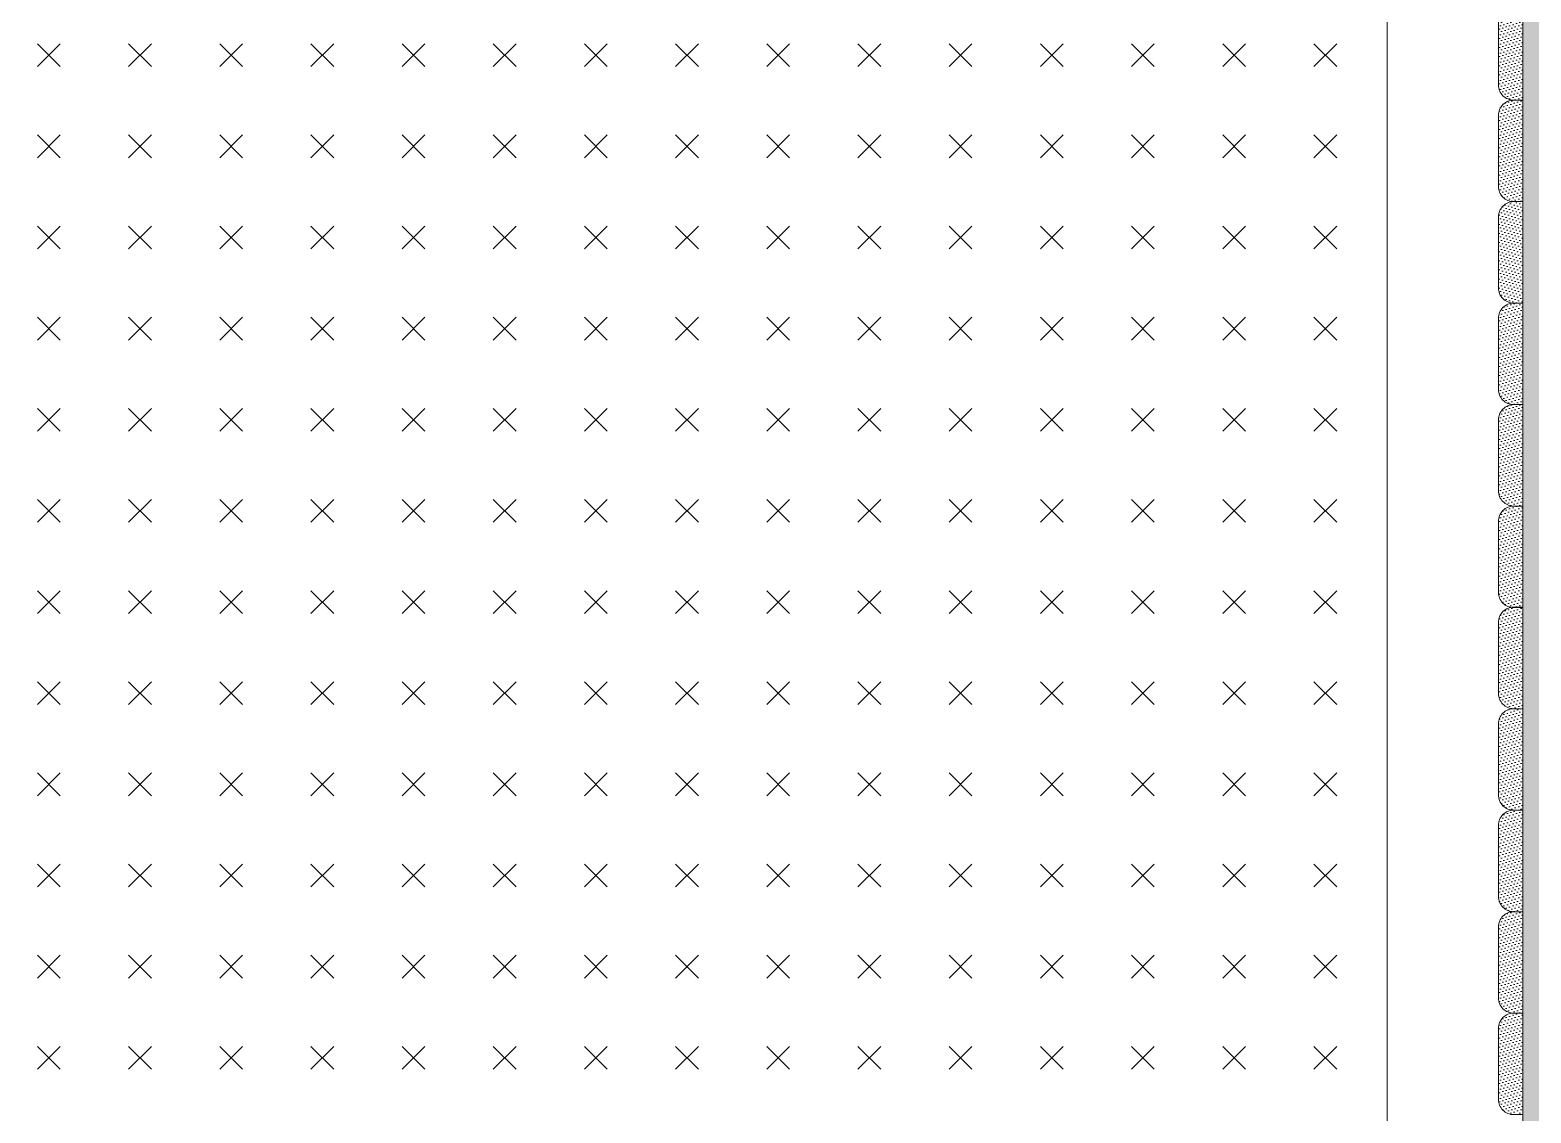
# Model space of a CAD drawing. Header units: inches. Extents: x 4017 to 5703, y -944 to 2840.
# Drawn here: x 4314.9 to 4388.8, y 501.8 to 555.1 of the extents above; entities that cross this region are included whole.
import ezdxf

# ---------------------------------------------------------------- set-up
doc = ezdxf.new("R2010")
doc.units = ezdxf.units.IN
doc.header["$MEASUREMENT"] = 0
doc.layers.get('0').update_dxf_attribs({"color": 5})
doc.layers.add('1 - bed panels', color=170, linetype='Continuous', lineweight=9)
doc.layers.add('1 - plaster', color=1, linetype='Continuous', lineweight=9)
pattern_1 = [(135, (-4522.99661, 5622.86587), (-0.1683798023, -0.0561266008), [0, -0.15875])]
pattern_2 = [(135, (-4522.99661, 5612.8476), (-0.1683798023, -0.0561266008), [0, -0.15875])]

# ---------------------------------------------------------------- blocks, each defined once
blk = doc.blocks.new('wallbig')
at = {"layer": '1 - plaster', "true_color": 0xe0a352}
blk.add_hatch(color=33, dxfattribs=at).paths.add_polyline_path([(-16.6, 218.366), (-17.8, 218.366), (-17.8, 5.366), (-16.6, 5.366)])
at = {"layer": '1 - plaster'}
blk.add_lwpolyline([(-17.8, 218.389), (-16.6, 218.366), (-16.6, 6.2), (-17.8, 6.2), (-17.8, 218.389)], dxfattribs=at)
blk = doc.blocks.new('bad2big')
at = {"layer": '1 - bed panels', "true_color": 0xc2c2c2}
h = blk.add_hatch(dxfattribs=at)
h.set_pattern_fill('CROSS', color=9, scale=0.5, angle=135)
h.set_pattern_definition([(135, (-268.083, -3.452), (-4.490128, 4e-16), [1.5875, -4.7625]), (225, (-268.083, -2.3296), (-4e-16, -4.490128), [1.5875, -4.7625])])
edge = h.paths.add_edge_path()
edge.add_line((-11.68, 209.5), (-141.68, 209.5))
edge.add_arc((-141.68, 204.5), 5, 90, 180)
edge.add_line((-146.68, 204.5), (-146.68, 14.5))
edge.add_arc((-141.68, 14.5), 5, 180, 270)
edge.add_line((-141.68, 9.5), (-11.68, 9.5))
edge.add_arc((-11.68, 14.5), 5, 270, 360)
edge.add_line((-6.68, 14.5), (-6.68, 204.5))
edge.add_arc((-11.68, 204.5), 5, 0, 90)
edge = h.paths.add_edge_path(flags=0)
edge.add_arc((-82.207, 172.5), 3, 270, 360)
edge.add_line((-79.207, 172.5), (-79.207, 201.5))
edge.add_arc((-82.207, 201.5), 3, 0, 90)
edge.add_line((-82.207, 204.5), (-133.07, 204.5))
edge.add_arc((-133.07, 201.5), 3, 90, 180)
edge.add_line((-136.07, 201.5), (-136.07, 172.5))
edge.add_arc((-133.07, 172.5), 3, 180, 270)
edge.add_line((-133.07, 169.5), (-82.207, 169.5))
edge = h.paths.add_edge_path(flags=0)
edge.add_arc((-68.83, 172.5), 3, 180, 270)
edge.add_line((-68.83, 169.5), (-17.967, 169.5))
edge.add_arc((-17.967, 172.5), 3, 270, 360)
edge.add_line((-14.967, 172.5), (-14.967, 201.5))
edge.add_arc((-17.967, 201.5), 3, 0, 90)
edge.add_line((-17.967, 204.5), (-68.83, 204.5))
edge.add_arc((-68.83, 201.5), 3, 90, 180)
edge.add_line((-71.83, 201.5), (-71.83, 172.5))
at = {"layer": '1 - bed panels', "true_color": 0x334acc}
h = blk.add_hatch(dxfattribs=at)
h.set_pattern_fill('DOTS', color=162, scale=0.1, angle=135, style=0)
h.set_pattern_definition(pattern_2)
edge = h.paths.add_edge_path()
edge.add_line((-1.2, 160.93), (-1.2, 164.43))
edge.add_arc((-0.45, 164.43), 0.75, 90, 180, ccw=False)
edge.add_line((-0.45, 165.18), (0, 165.18))
edge.add_line((0, 165.18), (0, 160.18))
edge.add_line((0, 160.18), (-0.45, 160.18))
edge.add_arc((-0.45, 160.93), 0.75, 180, 270, ccw=False)
h = blk.add_hatch(dxfattribs=at)
h.set_pattern_fill('DOTS', color=162, scale=0.1, angle=135, style=0)
h.set_pattern_definition(pattern_2)
edge = h.paths.add_edge_path()
edge.add_line((-1.2, 155.93), (-1.2, 159.43))
edge.add_arc((-0.45, 159.43), 0.75, 90, 180, ccw=False)
edge.add_line((-0.45, 160.18), (0, 160.18))
edge.add_line((0, 160.18), (0, 155.18))
edge.add_line((0, 155.18), (-0.45, 155.18))
edge.add_arc((-0.45, 155.93), 0.75, 180, 270, ccw=False)
at = {"layer": '1 - bed panels'}
h = blk.add_hatch(dxfattribs=at)
h.set_pattern_fill('DOTS', color=256, scale=0.1, angle=225, style=0)
h.set_pattern_definition([(225, (-2942.9828, 8453.73553), (0.0561266008, -0.1683798023), [0, -0.15875])])
edge = h.paths.add_edge_path()
edge.add_line((-1.2, 150.93), (-1.2, 154.43))
edge.add_arc((-0.45, 154.43), 0.75, 90, 180, ccw=False)
edge.add_line((-0.45, 155.18), (0, 155.18))
edge.add_line((0, 155.18), (0, 150.18))
edge.add_line((0, 150.18), (-0.45, 150.18))
edge.add_arc((-0.45, 150.93), 0.75, 180, 270, ccw=False)
at = {"layer": '1 - bed panels', "true_color": 0x334acc}
h = blk.add_hatch(dxfattribs=at)
h.set_pattern_fill('DOTS', color=162, scale=0.1, angle=135, style=0)
h.set_pattern_definition(pattern_2)
edge = h.paths.add_edge_path()
edge.add_line((-1.2, 145.93), (-1.2, 149.43))
edge.add_arc((-0.45, 149.43), 0.75, 90, 180, ccw=False)
edge.add_line((-0.45, 150.18), (0, 150.18))
edge.add_line((0, 150.18), (0, 145.18))
edge.add_line((0, 145.18), (-0.45, 145.18))
edge.add_arc((-0.45, 145.93), 0.75, 180, 270, ccw=False)
h = blk.add_hatch(dxfattribs=at)
h.set_pattern_fill('DOTS', color=162, scale=0.1, angle=135, style=0)
h.set_pattern_definition(pattern_2)
edge = h.paths.add_edge_path()
edge.add_line((-1.2, 140.93), (-1.2, 144.43))
edge.add_arc((-0.45, 144.43), 0.75, 90, 180, ccw=False)
edge.add_line((-0.45, 145.18), (0, 145.18))
edge.add_line((0, 145.18), (0, 140.18))
edge.add_line((0, 140.18), (-0.45, 140.18))
edge.add_arc((-0.45, 140.93), 0.75, 180, 270, ccw=False)
h = blk.add_hatch(dxfattribs=at)
h.set_pattern_fill('DOTS', color=162, scale=0.1, angle=135, style=0)
h.set_pattern_definition(pattern_2)
edge = h.paths.add_edge_path()
edge.add_line((-1.2, 135.93), (-1.2, 139.43))
edge.add_arc((-0.45, 139.43), 0.75, 90, 180, ccw=False)
edge.add_line((-0.45, 140.18), (0, 140.18))
edge.add_line((0, 140.18), (0, 135.18))
edge.add_line((0, 135.18), (-0.45, 135.18))
edge.add_arc((-0.45, 135.93), 0.75, 180, 270, ccw=False)
h = blk.add_hatch(dxfattribs=at)
h.set_pattern_fill('DOTS', color=162, scale=0.1, angle=135, style=0)
h.set_pattern_definition(pattern_1)
edge = h.paths.add_edge_path()
edge.add_line((-1.2, 130.949), (-1.2, 134.449))
edge.add_arc((-0.45, 134.449), 0.75, 90, 180, ccw=False)
edge.add_line((-0.45, 135.199), (0, 135.199))
edge.add_line((0, 135.199), (0, 130.199))
edge.add_line((0, 130.199), (-0.45, 130.199))
edge.add_arc((-0.45, 130.949), 0.75, 180, 270, ccw=False)
h = blk.add_hatch(dxfattribs=at)
h.set_pattern_fill('DOTS', color=162, scale=0.1, angle=135, style=0)
h.set_pattern_definition(pattern_1)
edge = h.paths.add_edge_path()
edge.add_line((-1.2, 125.949), (-1.2, 129.449))
edge.add_arc((-0.45, 129.449), 0.75, 90, 180, ccw=False)
edge.add_line((-0.45, 130.199), (0, 130.199))
edge.add_line((0, 130.199), (0, 125.199))
edge.add_line((0, 125.199), (-0.45, 125.199))
edge.add_arc((-0.45, 125.949), 0.75, 180, 270, ccw=False)
h = blk.add_hatch(dxfattribs=at)
h.set_pattern_fill('DOTS', color=162, scale=0.1, angle=135, style=0)
h.set_pattern_definition(pattern_1)
edge = h.paths.add_edge_path()
edge.add_line((-1.2, 120.949), (-1.2, 124.449))
edge.add_arc((-0.45, 124.449), 0.75, 90, 180, ccw=False)
edge.add_line((-0.45, 125.199), (0, 125.199))
edge.add_line((0, 125.199), (0, 120.199))
edge.add_line((0, 120.199), (-0.45, 120.199))
edge.add_arc((-0.45, 120.949), 0.75, 180, 270, ccw=False)
h = blk.add_hatch(dxfattribs=at)
h.set_pattern_fill('DOTS', color=162, scale=0.1, angle=135, style=0)
h.set_pattern_definition(pattern_1)
edge = h.paths.add_edge_path()
edge.add_line((-1.2, 115.949), (-1.2, 119.449))
edge.add_arc((-0.45, 119.449), 0.75, 90, 180, ccw=False)
edge.add_line((-0.45, 120.199), (0, 120.199))
edge.add_line((0, 120.199), (0, 115.199))
edge.add_line((0, 115.199), (-0.45, 115.199))
edge.add_arc((-0.45, 115.949), 0.75, 180, 270, ccw=False)
h = blk.add_hatch(dxfattribs=at)
h.set_pattern_fill('DOTS', color=162, scale=0.1, angle=135, style=0)
h.set_pattern_definition(pattern_1)
edge = h.paths.add_edge_path()
edge.add_line((-1.2, 110.949), (-1.2, 114.449))
edge.add_arc((-0.45, 114.449), 0.75, 90, 180, ccw=False)
edge.add_line((-0.45, 115.199), (0, 115.199))
edge.add_line((0, 115.199), (0, 110.199))
edge.add_line((0, 110.199), (-0.45, 110.199))
edge.add_arc((-0.45, 110.949), 0.75, 180, 270, ccw=False)
at = {"layer": '1 - bed panels', "color": 9, "true_color": 0xc2c2c2}
blk.add_lwpolyline([(-11.68, 209.5), (-141.68, 209.5, 0.414214), (-146.68, 204.5), (-146.68, 14.5, 0.414214), (-141.68, 9.5), (-11.68, 9.5, 0.414214), (-6.68, 14.5), (-6.68, 204.5, 0.414214)], format="xyb", close=True, dxfattribs=at)
at = {"layer": '1 - bed panels'}
for points in [[(-1.2, 160.93), (-1.2, 164.43, -0.414214), (-0.45, 165.18), (0, 165.18), (0, 160.18), (-0.45, 160.18, -0.414214)], [(-1.2, 155.93), (-1.2, 159.43, -0.414214), (-0.45, 160.18), (0, 160.18), (0, 155.18), (-0.45, 155.18, -0.414214)], [(-1.2, 145.93), (-1.2, 149.43, -0.414214), (-0.45, 150.18), (0, 150.18), (0, 145.18), (-0.45, 145.18, -0.414214)], [(-1.2, 140.93), (-1.2, 144.43, -0.414214), (-0.45, 145.18), (0, 145.18), (0, 140.18), (-0.45, 140.18, -0.414214)], [(-1.2, 135.93), (-1.2, 139.43, -0.414214), (-0.45, 140.18), (0, 140.18), (0, 135.18), (-0.45, 135.18, -0.414214)], [(-1.2, 130.949), (-1.2, 134.449, -0.414214), (-0.45, 135.199), (0, 135.199), (0, 130.199), (-0.45, 130.199, -0.414214)], [(-1.2, 125.949), (-1.2, 129.449, -0.414214), (-0.45, 130.199), (0, 130.199), (0, 125.199), (-0.45, 125.199, -0.414214)], [(-1.2, 120.949), (-1.2, 124.449, -0.414214), (-0.45, 125.199), (0, 125.199), (0, 120.199), (-0.45, 120.199, -0.414214)], [(-1.2, 115.949), (-1.2, 119.449, -0.414214), (-0.45, 120.199), (0, 120.199), (0, 115.199), (-0.45, 115.199, -0.414214)], [(-1.2, 110.949), (-1.2, 114.449, -0.414214), (-0.45, 115.199), (0, 115.199), (0, 110.199), (-0.45, 110.199, -0.414214)]]:
    blk.add_lwpolyline(points, format="xyb", close=True, dxfattribs=at)
at = {"layer": '1 - bed panels', "color": 162, "true_color": 0x334acc}
blk.add_lwpolyline([(-1.2, 150.93), (-1.2, 154.43, -0.414214), (-0.45, 155.18), (0, 155.18), (0, 150.18), (-0.45, 150.18, -0.414214)], format="xyb", close=True, dxfattribs=at)

msp = doc.modelspace()

# ---------------------------------------------------------------- block references
for name, p in [('wallbig', (4406.17, 384.095)), ('bad2big', (4388.371, 391.495))]:
    msp.add_blockref(name, p)

doc.saveas('drawing.dxf')
